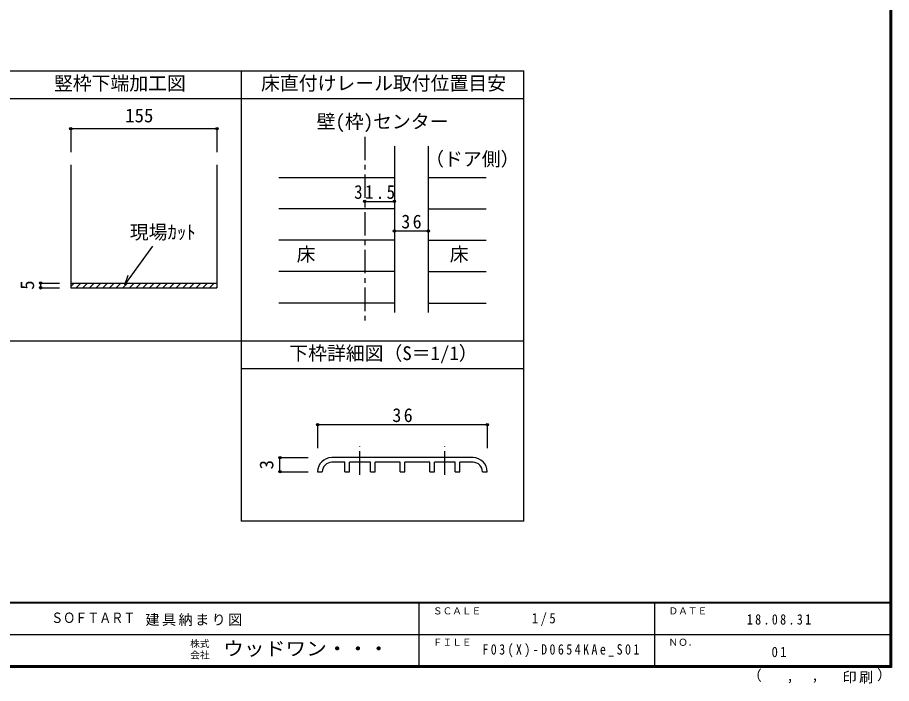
# Model space of a CAD drawing. Units: millimetres at full size, sheet at 1:5, with parts at other scales. Extents: x -973 to 977, y -718 to 696.
# Drawn here: x 49 to 977, y -718 to -11 of the extents above; entities that cross this region are included whole.
import ezdxf
from ezdxf.enums import TextEntityAlignment as Align

# ---------------------------------------------------------------- set-up
doc = ezdxf.new("R2010")
doc.units = ezdxf.units.MM
doc.header["$LTSCALE"] = 5
doc.header["$PDMODE"] = 32
doc.header["$PDSIZE"] = 2.5
doc.linetypes.add('CHAIN1', pattern=[8, 5, -1, 1, -1])
doc.linetypes.add('DASHED1', pattern=[1.8, 1.2, -0.6])
for name, color, linetype in [('0-1_通り芯', 4, 'CHAIN1'), ('0-3_仕上', 2, 'Continuous'), ('0-4_枠', 3, 'Continuous'), ('0-A_文字', 3, 'Continuous'), ('0-B_寸法', 7, 'Continuous'), ('0-C_ﾊｯﾁ', 4, 'DASHED1'), ('7-1_通り芯', 4, 'CHAIN1'), ('7-7_金物', 7, 'Continuous'), ('7-B_寸法', 4, 'Continuous'), ('F-0_補助線', 7, 'Continuous'), ('F-1_通り芯', 6, 'Continuous'), ('F-A_文字', 7, 'Continuous')]:
    doc.layers.add(name, color=color, linetype=linetype)
doc.styles.add('HGP明朝B', font='')
doc.styles.add('ＭＳ ゴシック', font='')
doc.styles.get('HGP明朝B').set_extended_font_data('HGP明朝B')
doc.styles.get('ＭＳ ゴシック').set_extended_font_data('MS Gothic')

msp = doc.modelspace()

# ---------------------------------------------------------------- linework, layer by layer
at = {"layer": '0-1_通り芯'}
msp.add_line((417.629, -137.5), (417.629, -334.007), dxfattribs=at)
at = {"layer": '0-3_仕上', "color": 4}
for p, q in [((326.653, -180.801), (449.129, -180.801)), ((485.129, -180.801), (546.653, -180.801)), ((449.129, -214.103), (326.653, -214.103)), ((485.129, -214.103), (546.653, -214.103)), ((449.129, -247.404), (326.653, -247.404)), ((485.129, -247.404), (546.653, -247.404)), ((449.129, -280.706), (326.653, -280.706)), ((485.129, -280.706), (546.653, -280.706)), ((449.129, -314.007), (326.653, -314.007)), ((485.129, -314.007), (546.653, -314.007))]:
    msp.add_line(p, q, dxfattribs=at)
at = {"layer": '0-4_枠', "color": 4}
msp.add_line((105.824, -128.894), (105.824, -153.894), dxfattribs=at)
at = {"layer": '0-4_枠'}
for p, q in [((449.129, -147.5), (449.129, -324.007)), ((485.129, -147.5), (485.129, -324.007)), ((105.824, -167.306), (105.824, -297.892)), ((260.824, -167.306), (260.824, -297.892)), ((105.824, -292.892), (260.824, -292.892)), ((105.824, -297.892), (260.824, -297.892))]:
    msp.add_line(p, q, dxfattribs=at)
at = {"layer": '0-4_枠', "color": 4}
msp.add_lwpolyline([(105.824, -128.894), (260.824, -128.894), (260.824, -153.894)], dxfattribs=at)
at = {"layer": '0-4_枠', "color": 7}
for p in [(105.824, -128.894), (260.824, -128.894)]:
    msp.add_point(p, dxfattribs=at)
at = {"layer": '0-A_文字'}
for p, q in [((286.653, -67.5), (286.653, -354.007)), ((586.653, -545.5), (586.653, -67.5)), ((286.653, -97.5), (36.653, -97.5)), ((586.653, -97.5), (286.653, -97.5)), ((36.653, -354.007), (286.653, -354.007)), ((286.653, -354.007), (586.653, -354.007)), ((286.653, -354.007), (286.653, -545.5)), ((586.653, -384.007), (286.653, -384.007)), ((586.653, -545.5), (286.653, -545.5))]:
    msp.add_line(p, q, dxfattribs=at)
at = {"layer": '0-A_文字', "color": 7}
for q in [(192.712, -253.536), (166.706, -284.389)]:
    msp.add_line((162.959, -294.696), q, dxfattribs=at)
at = {"layer": '0-A_文字'}
msp.add_lwpolyline([(36.653, -67.5), (286.653, -67.5), (586.653, -67.5)], dxfattribs=at)
at = {"layer": '0-B_寸法', "color": 4}
for p, q in [((417.629, -206.19), (449.129, -206.19)), ((449.129, -237.575), (485.129, -237.575)), ((73.766, -292.892), (73.766, -297.892)), ((73.766, -292.892), (93.766, -292.892)), ((73.766, -297.892), (93.766, -297.892))]:
    msp.add_line(p, q, dxfattribs=at)
at = {"layer": '0-B_寸法'}
for p in [(417.629, -206.19), (449.129, -206.19), (449.129, -237.575), (485.129, -237.575), (73.766, -292.892), (73.766, -297.892)]:
    msp.add_point(p, dxfattribs=at)
at = {"layer": '0-C_ﾊｯﾁ'}
for p, q in [((105.824, -296.465), (109.397, -292.892)), ((111.468, -297.892), (116.468, -292.892)), ((118.539, -297.892), (123.539, -292.892)), ((125.61, -297.892), (130.61, -292.892)), ((132.681, -297.892), (137.681, -292.892)), ((139.752, -297.892), (144.752, -292.892)), ((146.823, -297.892), (151.823, -292.892)), ((153.895, -297.892), (158.895, -292.892)), ((160.966, -297.892), (165.966, -292.892)), ((168.037, -297.892), (173.037, -292.892)), ((175.108, -297.892), (180.108, -292.892)), ((182.179, -297.892), (187.179, -292.892)), ((189.25, -297.892), (194.25, -292.892)), ((196.321, -297.892), (201.321, -292.892)), ((203.392, -297.892), (208.392, -292.892)), ((210.463, -297.892), (215.463, -292.892)), ((217.534, -297.892), (222.534, -292.892)), ((224.605, -297.892), (229.605, -292.892)), ((231.676, -297.892), (236.676, -292.892)), ((238.747, -297.892), (243.747, -292.892)), ((245.818, -297.892), (250.818, -292.892)), ((252.89, -297.892), (257.89, -292.892)), ((259.961, -297.892), (260.824, -297.028))]:
    msp.add_line(p, q, dxfattribs=at)
at = {"layer": '7-1_通り芯'}
for p, q in [((412.644, -496.365), (412.644, -465.834)), ((502.644, -496.365), (502.644, -465.834))]:
    msp.add_line(p, q, dxfattribs=at)
at = {"layer": '7-7_金物'}
for p, q in [((532.644, -478.065), (382.644, -478.065)), ((396.644, -483.065), (382.644, -483.065)), ((396.644, -493.065), (396.644, -483.065)), ((423.644, -483.065), (401.644, -483.065)), ((401.644, -493.065), (401.644, -483.065)), ((423.644, -493.065), (423.644, -483.065)), ((455.144, -483.065), (428.644, -483.065)), ((428.644, -493.065), (428.644, -483.065)), ((455.144, -493.065), (455.144, -483.065)), ((486.644, -483.065), (460.144, -483.065)), ((460.144, -493.065), (460.144, -483.065)), ((486.644, -493.065), (486.644, -483.065)), ((513.644, -483.065), (491.644, -483.065)), ((491.644, -493.065), (491.644, -483.065)), ((513.644, -493.065), (513.644, -483.065)), ((532.644, -483.065), (518.644, -483.065)), ((518.644, -493.065), (518.644, -483.065)), ((367.644, -493.065), (372.644, -493.065)), ((396.644, -493.065), (401.644, -493.065)), ((423.644, -493.065), (428.644, -493.065)), ((455.144, -493.065), (460.144, -493.065)), ((486.644, -493.065), (491.644, -493.065)), ((513.644, -493.065), (518.644, -493.065)), ((542.644, -493.065), (547.644, -493.065))]:
    msp.add_line(p, q, dxfattribs=at)
for centre, radius, start, end in [((382.644, -493.065), 15, 90, 180), ((532.644, -493.065), 15, 0, 90), ((382.644, -493.065), 10, 90, 180), ((532.644, -493.065), 10, 0, 90)]:
    msp.add_arc(centre, radius, start, end, dxfattribs=at)
at = {"layer": '7-B_寸法'}
for p, q in [((367.644, -443.065), (367.644, -468.065)), ((367.644, -443.065), (547.644, -443.065)), ((547.644, -443.065), (547.644, -468.065)), ((327.644, -478.065), (357.644, -478.065)), ((327.644, -493.065), (327.644, -478.065)), ((327.644, -493.065), (357.644, -493.065))]:
    msp.add_line(p, q, dxfattribs=at)
at = {"layer": '7-B_寸法', "color": 7}
for p in [(367.644, -443.065), (547.644, -443.065), (327.644, -478.065), (327.644, -493.065)]:
    msp.add_point(p, dxfattribs=at)
at = {"layer": 'F-1_通り芯'}
for p, q in [((974.986, 695.833), (974.986, -700.833)), ((975.82, 695.833), (975.82, -700.833)), ((976.653, 695.833), (976.653, -700.833)), ((976.653, -631.667), (-973.347, -631.667)), ((976.653, -632.5), (-973.347, -632.5)), ((474.986, -632.5), (474.986, -699.167)), ((724.986, -632.5), (724.986, -699.167)), ((1.653, -665.833), (974.986, -665.834)), ((976.653, -699.167), (-973.347, -699.167)), ((976.653, -700), (-973.347, -700)), ((976.653, -700.833), (-973.347, -700.833))]:
    msp.add_line(p, q, dxfattribs=at)

# ---------------------------------------------------------------- texts
at = {"layer": '0-4_枠', "color": 7, "style": 'ＭＳ ゴシック'}
msp.add_text('155', height=14.66, dxfattribs=at).set_placement((163.514, -126.678), align=Align.BOTTOM_LEFT)
at = {"layer": '0-A_文字', "color": 7, "style": 'ＭＳ ゴシック'}
for s, p in [('竪枠下端加工図', (87.903, -92.5)), ('床直付けレール取付位置目安', (307.644, -92.5)), ('壁(枠)センター', (366.653, -133.091)), ('（ドア側）', (481.884, -172.895)), ('現場ｶｯﾄ', (168.41, -250.54)), ('床', (345.403, -274.055)), ('床', (507.903, -274.055)), ('下枠詳細図（S＝1/1）', (337.644, -379.007))]:
    msp.add_text(s, height=14.66, dxfattribs=at).set_placement(p, align=Align.BOTTOM_LEFT)
at = {"layer": '0-B_寸法', "style": 'ＭＳ ゴシック'}
msp.add_text('5', height=14.66, rotation=90, dxfattribs=at).set_placement((71.266, -299.997), align=Align.BOTTOM_LEFT)
at = {"layer": '0-B_寸法', "char_height": 14.66, "attachment_point": 7, "style": 'ＭＳ ゴシック'}
for s, insert in [('\\T1.28;\\W0.9;31.5', (406.446, -203.69)), ('\\T1.27;\\W0.95;36', (456.504, -235.075))]:
    msp.add_mtext(s, dxfattribs=dict(at, insert=insert))
at = {"layer": '7-B_寸法', "color": 7, "style": 'ＭＳ ゴシック'}
msp.add_text('3', height=14.66, rotation=90, dxfattribs=at).set_placement((325.144, -490.565), align=Align.BOTTOM_LEFT)
at = {"layer": '7-B_寸法', "color": 7, "insert": (447.019, -440.565), "char_height": 14.66, "attachment_point": 7, "style": 'ＭＳ ゴシック'}
msp.add_mtext('\\T1.27;\\W0.95;36', dxfattribs=at)
at = {"layer": 'F-0_補助線', "style": 'HGP明朝B', "width": 0.85}
msp.add_text('ＳＯＦＴＡＲＴ', height=11, dxfattribs=at).set_placement((84.986, -656.798), align=Align.BOTTOM_LEFT)
at = {"layer": 'F-0_補助線', "insert": (185.035, -656.798), "char_height": 11, "attachment_point": 7, "style": 'ＭＳ ゴシック'}
msp.add_mtext('\\T1.17;建具納まり図', dxfattribs=at)
at = {"layer": 'F-A_文字', "style": 'ＭＳ ゴシック'}
for s, height, p in [('ＳＣＡＬＥ', 7.331, (489.986, -646.667)), ('ＤＡＴＥ', 7.331, (739.986, -646.667)), ('株式', 7.331, (232.486, -681.5)), ('ＦＩＬＥ', 7.331, (489.986, -680)), ('ＮＯ．', 7.331, (739.986, -680.001)), ('会社', 7.331, (232.486, -693.5)), ('（', 11, (823.992, -718.052)), ('）', 11, (961.387, -717.355)), (',', 11, (865.199, -718.052)), (',', 11, (891.686, -717.588))]:
    msp.add_text(s, height=height, dxfattribs=at).set_placement(p, align=Align.BOTTOM_LEFT)
at = {"layer": 'F-A_文字', "style": 'ＭＳ ゴシック', "width": 1.1}
msp.add_text('ウッドワン・・・', height=14.66, dxfattribs=at).set_placement((267.486, -692.5), align=Align.BOTTOM_LEFT)
at = {"layer": 'F-A_文字', "char_height": 11, "attachment_point": 7, "style": 'ＭＳ ゴシック'}
for s, insert in [('\\T1.38;\\W0.9;1/5', (594.986, -656.667)), ('\\T1.39;\\W0.85;18.08.31', (823.111, -655.417)), ('\\T1.4;\\W0.85;F03(X)-D0654KAe_S01', (542.486, -690.001)), ('\\T1.36;\\W0.9;01', (849.361, -690.001)), ('\\T1.17;印刷', (924.678, -717.82))]:
    msp.add_mtext(s, dxfattribs=dict(at, insert=insert))

doc.saveas('drawing.dxf')
